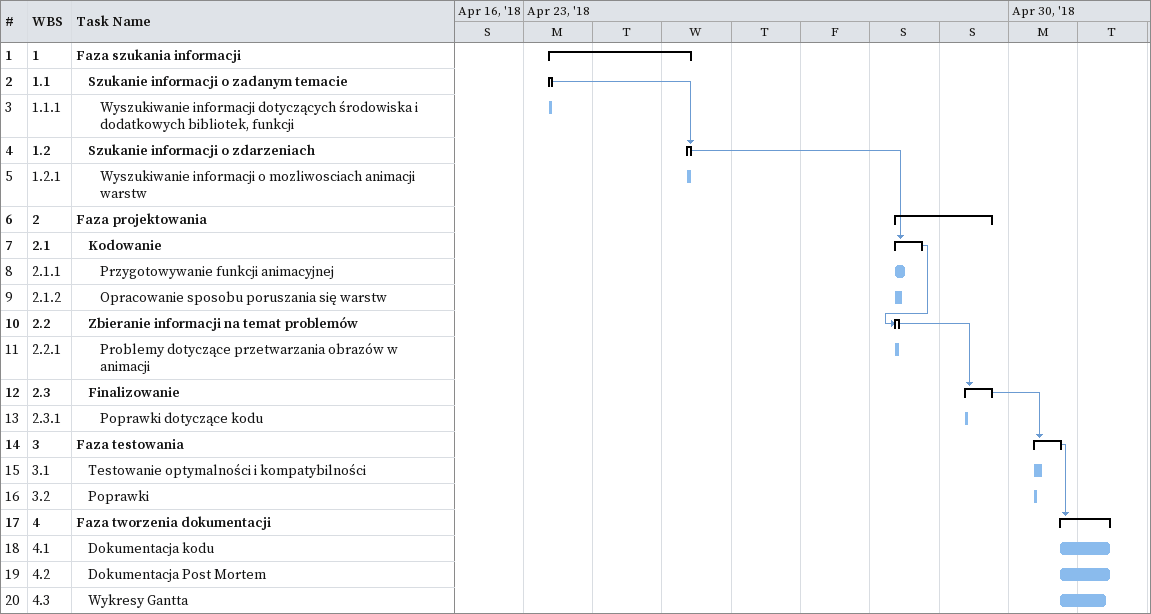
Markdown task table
| ID | WBS | Task | Start | Finish | Predecessors |
|---|---|---|---|---|---|
| 1 | 1 | **Faza szukania informacji** | 2018-04-23 | 2018-04-25 |  |
| 2 | 1.1 | **Szukanie informacji o zadanym temacie** | 2018-04-23 | 2018-04-23 |  |
| 3 | 1.1.1 | Wyszukiwanie informacji dotyczących środowiska i dodatkowych bibliotek, funkcji | 2018-04-23 | 2018-04-23 |  |
| 4 | 1.2 | **Szukanie informacji o zdarzeniach** | 2018-04-25 | 2018-04-25 | 2 |
| 5 | 1.2.1 | Wyszukiwanie informacji o mozliwosciach animacji warstw | 2018-04-25 | 2018-04-25 |  |
| 6 | 2 | **Faza projektowania** | 2018-04-28 | 2018-04-29 |  |
| 7 | 2.1 | **Kodowanie** | 2018-04-28 | 2018-04-28 | 4 |
| 8 | 2.1.1 | Przygotowywanie funkcji animacyjnej | 2018-04-28 | 2018-04-28 |  |
| 9 | 2.1.2 | Opracowanie sposobu poruszania się warstw | 2018-04-28 | 2018-04-28 |  |
| 10 | 2.2 | **Zbieranie informacji na temat problemów** | 2018-04-28 | 2018-04-28 | 7 |
| 11 | 2.2.1 | Problemy dotyczące przetwarzania obrazów w animacji | 2018-04-28 | 2018-04-28 |  |
| 12 | 2.3 | **Finalizowanie** | 2018-04-29 | 2018-04-29 | 10 |
| 13 | 2.3.1 | Poprawki dotyczące kodu | 2018-04-29 | 2018-04-29 |  |
| 14 | 3 | **Faza testowania** | 2018-04-30 | 2018-04-30 | 12 |
| 15 | 3.1 | Testowanie optymalności i kompatybilności | 2018-04-30 | 2018-04-30 |  |
| 16 | 3.2 | Poprawki | 2018-04-30 | 2018-04-30 |  |
| 17 | 4 | **Faza tworzenia dokumentacji** | 2018-04-30 | 2018-05-01 | 14 |
| 18 | 4.1 | Dokumentacja kodu | 2018-04-30 | 2018-05-01 |  |
| 19 | 4.2 | Dokumentacja Post Mortem | 2018-04-30 | 2018-05-01 |  |
| 20 | 4.3 | Wykresy Gantta | 2018-04-30 | 2018-05-01 |  |
